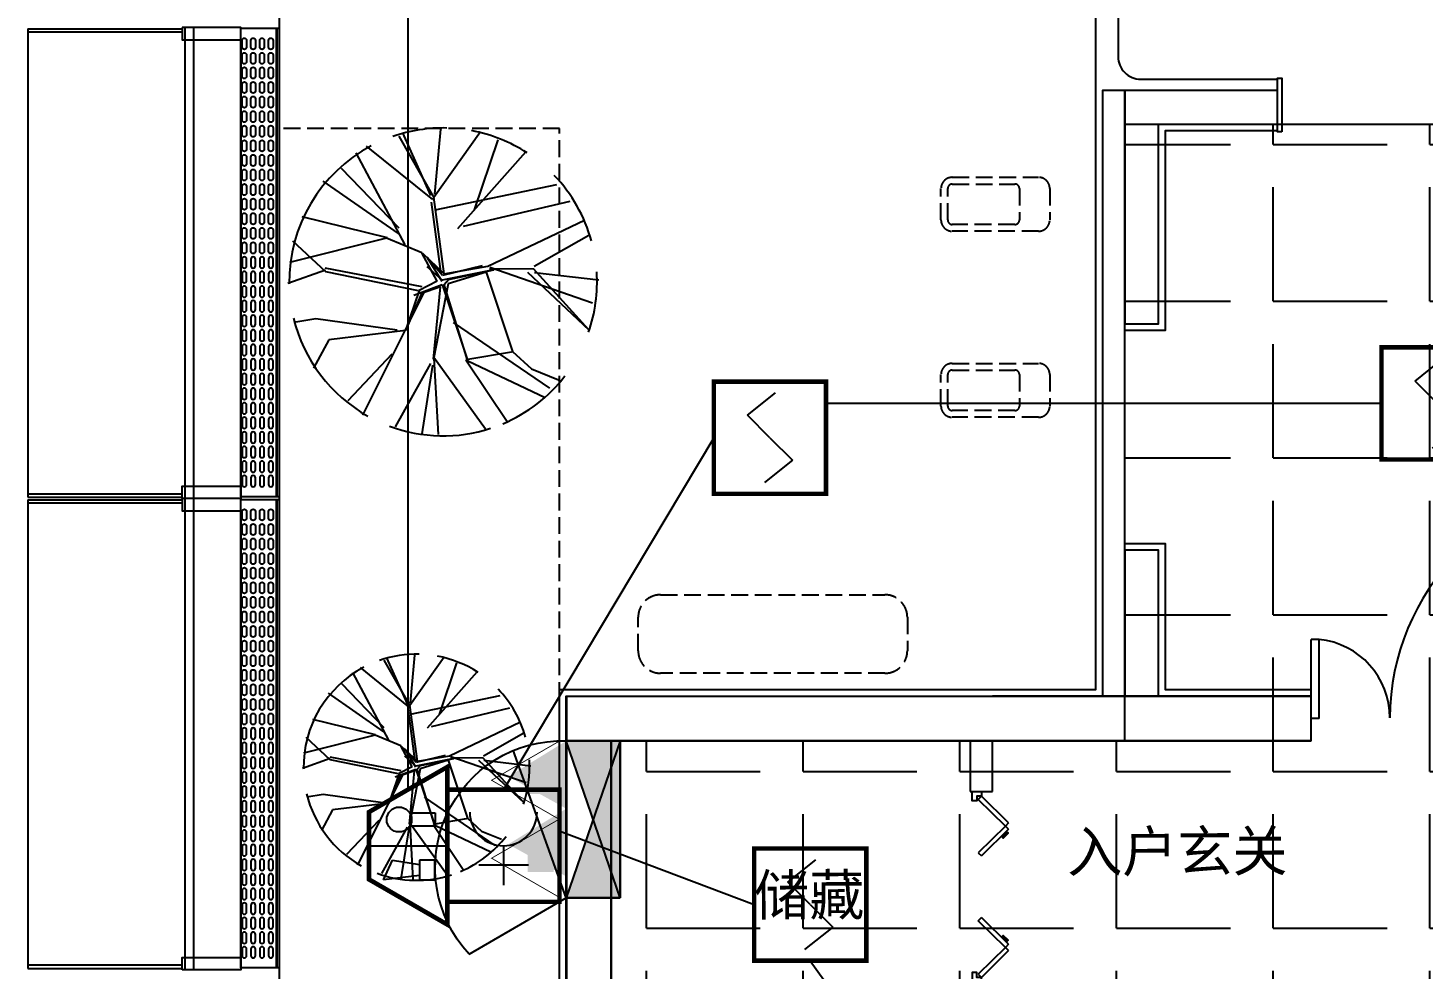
# Model space of a CAD drawing. Extents: x -284868 to 304789, y -137694 to 137894.
# Drawn here: x 189888 to 196108, y -110535 to -106340 of the extents above; entities that cross this region are included whole.
import ezdxf
from ezdxf.enums import TextEntityAlignment as Align

# ---------------------------------------------------------------- set-up
doc = ezdxf.new("R2010")
doc.units = 0
doc.linetypes.add('DASH', pattern=[0.35, 0.25, -0.1])
doc.layers.get('0').update_dxf_attribs({"linetype": 'CONTINUOUS'})
for name, color, linetype in [('0-墙', 4, 'CONTINUOUS'), ('0-底图', 251, 'CONTINUOUS'), ('0-消防栓(给排水)', 9, 'CONTINUOUS'), ('0-窗', 11, 'CONTINUOUS'), ('0-非设计区域', 251, 'CONTINUOUS'), ('E-FIRE-CIRC', 120, 'CONTINUOUS'), ('EQUIP-消防', 3, 'CONTINUOUS'), ('EQUIP_消火栓', 20, 'CONTINUOUS'), ('F-地漏', 8, 'CONTINUOUS'), ('P-完成面', 42, 'CONTINUOUS'), ('P-平面家具', 3, 'CONTINUOUS'), ('P-平面植物', 251, 'CONTINUOUS'), ('WIRE-消防电源', 2, 'TG_D'), ('灭火器', 23, 'CONTINUOUS')]:
    doc.layers.add(name, color=color, linetype=linetype)
doc.styles.add('_TCH_DYN', font='')
doc.styles.get("Standard").update_dxf_attribs({"font": 'GBENOR', "bigfont": 'GBCBIG'})
doc.styles.add('TG_LINETYPE', font='SIMPLEX', dxfattribs={"width": 0.8, "height": 3, "bigfont": 'HZTXT'})
doc.styles.get('_TCH_DYN').set_extended_font_data('SimSun')
doc.linetypes.add('TG_D', pattern='A,2,-0.3,["D",TG_LINETYPE,S=0.1,R=0,X=-0.23,Y=-0.15],0', length=2.3)

# ---------------------------------------------------------------- blocks, each defined once
blk = doc.blocks.new('2$DorLib2D$00000225')
for p, q in [((0.475, -0.0014), (0.475, 0.7521)), ((0.475, 0.7521), (0.5, 0.7521)), ((0.5, -0.0014), (0.5, 0.7521)), ((-0.5, 0), (-0.5, 0.252)), ((-0.475, 0.252), (-0.5, 0.252)), ((-0.475, 0), (-0.475, 0.252)), ((-0.475, 0), (-0.5, 0)), ((0.475, -0.0014), (0.5, -0.0014))]:
    blk.add_line(p, q)
for centre, radius, start, end in [((0.5046, -0.0019), 0.7546, 92.2493, 179.7238), ((-0.5008, 0.0026), 0.2508, 359.7899, 84.0974)]:
    blk.add_arc(centre, radius, start, end)
blk = doc.blocks.new('$DorLib2D$00000034')
for p, q in [((-0.3348, 0.1427), (-0.475, 0)), ((-0.3182, 0.1263), (-0.4584, -0.0164)), ((-0.3348, 0.1427), (-0.3182, 0.1263)), ((-0.3015, 0.1427), (-0.3182, 0.1263)), ((-0.3182, 0.1263), (-0.178, -0.0164)), ((-0.3015, 0.1427), (-0.1614, 0)), ((0.3015, 0.1427), (0.1614, 0)), ((0.3182, 0.1263), (0.178, -0.0164)), ((0.3015, 0.1427), (0.3182, 0.1263)), ((0.3348, 0.1427), (0.3182, 0.1263)), ((0.3182, 0.1263), (0.4584, -0.0164)), ((0.3348, 0.1427), (0.475, 0)), ((-0.5, -0.048), (-0.5, 0)), ((-0.4584, -0.0164), (-0.475, 0)), ((-0.178, -0.0164), (-0.1614, 0)), ((0.178, -0.0164), (0.1614, 0)), ((0.4584, -0.0164), (0.475, 0)), ((0.5, -0.048), (0.5, 0))]:
    blk.add_line(p, q)
for points in [[(-0.2899, 0.1308), (-0.2804, 0.1401), (-0.255, 0.1143), (-0.2645, 0.1049)], [(-0.2866, 0.1275), (-0.2804, 0.1335), (-0.2616, 0.1144), (-0.2678, 0.1083)], [(0.2899, 0.1308), (0.2804, 0.1401), (0.255, 0.1143), (0.2645, 0.1049)], [(0.2866, 0.1275), (0.2804, 0.1335), (0.2616, 0.1144), (0.2678, 0.1083)], [(-0.5, 0), (-0.475, 0), (-0.475, -0.023), (-0.45, -0.023), (-0.45, -0.048), (-0.5, -0.048)], [(0.5, 0), (0.475, 0), (0.475, -0.023), (0.45, -0.023), (0.45, -0.048), (0.5, -0.048)]]:
    blk.add_lwpolyline(points)
blk = doc.blocks.new('DDDDDDDGFDSG')
for p, q in [((419610.9, 11359.4), (421510.9, 11359.4)), ((419610.9, 11359.4), (419610.9, 9859.4)), ((422932, 11359.4), (421510.9, 11359.4)), ((422932, 11159.4), (422932, 11359.4)), ((419810.9, 11159.4), (421410.9, 11159.4)), ((419810.9, 11159.4), (419810.9, 9859.4)), ((421410.9, 11159.4), (421410.9, 10934.4)), ((421510.9, 10934.4), (421510.9, 11159.4)), ((421510.9, 11159.4), (422932, 11159.4)), ((421410.9, 10934.4), (421510.9, 10934.4))]:
    blk.add_line(p, q)
for name, p, xscale, yscale, zscale, rotation in [('2$DorLib2D$00000225', (423632, 11259.4), 1400, 1400, 200, 1.654673577002396e-11), ('$DorLib2D$00000034', (421460.9, 10509.4), 850.0000000000001, 850.0000000000001, 850.0000000000001, 270)]:
    blk.add_blockref(name, p, dxfattribs=dict(xscale=xscale, yscale=yscale, zscale=zscale, rotation=rotation))
at = {"style": '_TCH_DYN'}
for s, p in [('入户玄关', (422826.2, 10525.5)), ('储藏', (420939.8, 10329.8))]:
    blk.add_text(s, height=180, rotation=0.24476, dxfattribs=at).set_placement(p, align=Align.BOTTOM_RIGHT)
blk = doc.blocks.new('A$C3B8026B3')
for p, q in [((949.5, 13145), (949.5, 11155)), ((949.5, 11045), (949.5, 9055))]:
    blk.add_line(p, q)
at = {"elevation": 0}
for points in [[(0, 13194), (688, 13194), (688, 13179.5), (0, 13179.5)], [(0, 11106), (688, 11106), (688, 11120.5), (0, 11120.5)], [(0, 11094), (688, 11094), (688, 11079.5), (0, 11079.5)], [(0, 9006), (688, 9006), (688, 9020.5), (0, 9020.5)]]:
    blk.add_lwpolyline(points, dxfattribs=at)
for points in [[(0, 13194), (0, 11106)], [(700, 13200), (700, 11100)], [(737.5, 13200), (737.5, 11100)], [(0, 11094), (0, 9006)], [(700, 11100), (700, 9000)], [(737.5, 11100), (737.5, 9000)]]:
    blk.add_lwpolyline(points)
for points in [[(688, 13200), (688, 13145), (949.5, 13145), (949.5, 13200)], [(688, 11100), (688, 11155), (949.5, 11155), (949.5, 11100)], [(688, 11100), (688, 11045), (949.5, 11045), (949.5, 11100)], [(688, 9000), (688, 9055), (949.5, 9055), (949.5, 9000)]]:
    blk.add_lwpolyline(points, close=True)
blk = doc.blocks.new('LT-BLK-20221201170113', base_point=(81437.4, -6378.6))
for p, q in [((79349.4, -6218.5, 0), (81437.4, -6218.5)), ((79349.4, -6220.7, 0), (81437.4, -6220.7))]:
    blk.add_line(p, q)
blk.add_lwpolyline([(79349.4, -6208.1), (81437.4, -6208.1), (81437.4, -6378.6), (79349.4, -6378.6)], close=True)
for points in [[(79403.4, -6235), (79433.4, -6235, -1), (79433.4, -6255), (79403.4, -6255, -0.999999)], [(79403.4, -6274.4), (79433.4, -6274.4, -1), (79433.4, -6294.4), (79403.4, -6294.4, -0.999999)], [(79468.4, -6235), (79498.4, -6235, -1), (79498.4, -6255), (79468.4, -6255, -0.999999)], [(79468.4, -6274.4), (79498.4, -6274.4, -1), (79498.4, -6294.4), (79468.4, -6294.4, -0.999999)], [(79533.4, -6235), (79563.4, -6235, -1), (79563.4, -6255), (79533.4, -6255, -0.999999)], [(79533.4, -6274.4), (79563.4, -6274.4, -1), (79563.4, -6294.4), (79533.4, -6294.4, -0.999999)], [(79598.4, -6235), (79628.4, -6235, -1), (79628.4, -6255), (79598.4, -6255, -0.999999)], [(79598.4, -6274.4), (79628.4, -6274.4, -1), (79628.4, -6294.4), (79598.4, -6294.4, -0.999999)], [(79663.4, -6235), (79693.4, -6235, -1), (79693.4, -6255), (79663.4, -6255, -0.999999)], [(79663.4, -6274.4), (79693.4, -6274.4, -1), (79693.4, -6294.4), (79663.4, -6294.4, -0.999999)], [(79728.4, -6235), (79758.4, -6235, -1), (79758.4, -6255), (79728.4, -6255, -0.999999)], [(79728.4, -6274.4), (79758.4, -6274.4, -1), (79758.4, -6294.4), (79728.4, -6294.4, -0.999999)], [(79793.4, -6235), (79823.4, -6235, -1), (79823.4, -6255), (79793.4, -6255, -0.999999)], [(79793.4, -6274.4), (79823.4, -6274.4, -1), (79823.4, -6294.4), (79793.4, -6294.4, -0.999999)], [(79858.4, -6235), (79888.4, -6235, -1), (79888.4, -6255), (79858.4, -6255, -0.999999)], [(79858.4, -6274.4), (79888.4, -6274.4, -1), (79888.4, -6294.4), (79858.4, -6294.4, -0.999999)], [(79923.4, -6235), (79953.4, -6235, -1), (79953.4, -6255), (79923.4, -6255, -0.999999)], [(79923.4, -6274.4), (79953.4, -6274.4, -1), (79953.4, -6294.4), (79923.4, -6294.4, -0.999999)], [(79988.4, -6235), (80018.4, -6235, -1), (80018.4, -6255), (79988.4, -6255, -0.999999)], [(79988.4, -6274.4), (80018.4, -6274.4, -1), (80018.4, -6294.4), (79988.4, -6294.4, -0.999999)], [(80053.4, -6235), (80083.4, -6235, -1), (80083.4, -6255), (80053.4, -6255, -0.999999)], [(80053.4, -6274.4), (80083.4, -6274.4, -1), (80083.4, -6294.4), (80053.4, -6294.4, -0.999999)], [(80118.4, -6235), (80148.4, -6235, -1), (80148.4, -6255), (80118.4, -6255, -0.999999)], [(80118.4, -6274.4), (80148.4, -6274.4, -1), (80148.4, -6294.4), (80118.4, -6294.4, -0.999999)], [(80183.4, -6235), (80213.4, -6235, -1), (80213.4, -6255), (80183.4, -6255, -0.999999)], [(80183.4, -6274.4), (80213.4, -6274.4, -1), (80213.4, -6294.4), (80183.4, -6294.4, -0.999999)], [(80248.4, -6235), (80278.4, -6235, -1), (80278.4, -6255), (80248.4, -6255, -0.999999)], [(80248.4, -6274.4), (80278.4, -6274.4, -1), (80278.4, -6294.4), (80248.4, -6294.4, -0.999999)], [(80313.4, -6235), (80343.4, -6235, -1), (80343.4, -6255), (80313.4, -6255, -0.999999)], [(80313.4, -6274.4), (80343.4, -6274.4, -1), (80343.4, -6294.4), (80313.4, -6294.4, -0.999999)], [(80408.4, -6235), (80378.4, -6235, 1), (80378.4, -6255), (80408.4, -6255, 0.999999)], [(80408.4, -6274.4), (80378.4, -6274.4, 1), (80378.4, -6294.4), (80408.4, -6294.4, 0.999999)], [(80473.4, -6235), (80443.4, -6235, 1), (80443.4, -6255), (80473.4, -6255, 0.999999)], [(80473.4, -6274.4), (80443.4, -6274.4, 1), (80443.4, -6294.4), (80473.4, -6294.4, 0.999999)], [(80538.4, -6235), (80508.4, -6235, 1), (80508.4, -6255), (80538.4, -6255, 0.999999)], [(80538.4, -6274.4), (80508.4, -6274.4, 1), (80508.4, -6294.4), (80538.4, -6294.4, 0.999999)], [(80603.4, -6235), (80573.4, -6235, 1), (80573.4, -6255), (80603.4, -6255, 0.999999)], [(80603.4, -6274.4), (80573.4, -6274.4, 1), (80573.4, -6294.4), (80603.4, -6294.4, 0.999999)], [(80668.4, -6235), (80638.4, -6235, 1), (80638.4, -6255), (80668.4, -6255, 0.999999)], [(80668.4, -6274.4), (80638.4, -6274.4, 1), (80638.4, -6294.4), (80668.4, -6294.4, 0.999999)], [(80733.4, -6235), (80703.4, -6235, 1), (80703.4, -6255), (80733.4, -6255, 0.999999)], [(80733.4, -6274.4), (80703.4, -6274.4, 1), (80703.4, -6294.4), (80733.4, -6294.4, 0.999999)], [(80798.4, -6235), (80768.4, -6235, 1), (80768.4, -6255), (80798.4, -6255, 0.999999)], [(80798.4, -6274.4), (80768.4, -6274.4, 1), (80768.4, -6294.4), (80798.4, -6294.4, 0.999999)], [(80863.4, -6235), (80833.4, -6235, 1), (80833.4, -6255), (80863.4, -6255, 0.999999)], [(80863.4, -6274.4), (80833.4, -6274.4, 1), (80833.4, -6294.4), (80863.4, -6294.4, 0.999999)], [(80928.4, -6235), (80898.4, -6235, 1), (80898.4, -6255), (80928.4, -6255, 0.999999)], [(80928.4, -6274.4), (80898.4, -6274.4, 1), (80898.4, -6294.4), (80928.4, -6294.4, 0.999999)], [(80993.4, -6235), (80963.4, -6235, 1), (80963.4, -6255), (80993.4, -6255, 0.999999)], [(80993.4, -6274.4), (80963.4, -6274.4, 1), (80963.4, -6294.4), (80993.4, -6294.4, 0.999999)], [(81058.4, -6235), (81028.4, -6235, 1), (81028.4, -6255), (81058.4, -6255, 0.999999)], [(81058.4, -6274.4), (81028.4, -6274.4, 1), (81028.4, -6294.4), (81058.4, -6294.4, 0.999999)], [(81123.4, -6235), (81093.4, -6235, 1), (81093.4, -6255), (81123.4, -6255, 0.999999)], [(81123.4, -6274.4), (81093.4, -6274.4, 1), (81093.4, -6294.4), (81123.4, -6294.4, 0.999999)], [(81188.4, -6235), (81158.4, -6235, 1), (81158.4, -6255), (81188.4, -6255, 0.999999)], [(81188.4, -6274.4), (81158.4, -6274.4, 1), (81158.4, -6294.4), (81188.4, -6294.4, 0.999999)], [(81253.4, -6235), (81223.4, -6235, 1), (81223.4, -6255), (81253.4, -6255, 0.999999)], [(81253.4, -6274.4), (81223.4, -6274.4, 1), (81223.4, -6294.4), (81253.4, -6294.4, 0.999999)], [(81318.4, -6235), (81288.4, -6235, 1), (81288.4, -6255), (81318.4, -6255, 0.999999)], [(81318.4, -6274.4), (81288.4, -6274.4, 1), (81288.4, -6294.4), (81318.4, -6294.4, 0.999999)], [(81383.4, -6235), (81353.4, -6235, 1), (81353.4, -6255), (81383.4, -6255, 0.999999)], [(81383.4, -6274.4), (81353.4, -6274.4, 1), (81353.4, -6294.4), (81383.4, -6294.4, 0.999999)], [(79403.4, -6313.8), (79433.4, -6313.8, -1), (79433.4, -6333.8), (79403.4, -6333.8, -0.999999)], [(79468.4, -6313.8), (79498.4, -6313.8, -1), (79498.4, -6333.8), (79468.4, -6333.8, -0.999999)], [(79533.4, -6313.8), (79563.4, -6313.8, -1), (79563.4, -6333.8), (79533.4, -6333.8, -0.999999)], [(79598.4, -6313.8), (79628.4, -6313.8, -1), (79628.4, -6333.8), (79598.4, -6333.8, -0.999999)], [(79663.4, -6313.8), (79693.4, -6313.8, -1), (79693.4, -6333.8), (79663.4, -6333.8, -0.999999)], [(79728.4, -6313.8), (79758.4, -6313.8, -1), (79758.4, -6333.8), (79728.4, -6333.8, -0.999999)], [(79793.4, -6313.8), (79823.4, -6313.8, -1), (79823.4, -6333.8), (79793.4, -6333.8, -0.999999)], [(79858.4, -6313.8), (79888.4, -6313.8, -1), (79888.4, -6333.8), (79858.4, -6333.8, -0.999999)], [(79923.4, -6313.8), (79953.4, -6313.8, -1), (79953.4, -6333.8), (79923.4, -6333.8, -0.999999)], [(79988.4, -6313.8), (80018.4, -6313.8, -1), (80018.4, -6333.8), (79988.4, -6333.8, -0.999999)], [(80053.4, -6313.8), (80083.4, -6313.8, -1), (80083.4, -6333.8), (80053.4, -6333.8, -0.999999)], [(80118.4, -6313.8), (80148.4, -6313.8, -1), (80148.4, -6333.8), (80118.4, -6333.8, -0.999999)], [(80183.4, -6313.8), (80213.4, -6313.8, -1), (80213.4, -6333.8), (80183.4, -6333.8, -0.999999)], [(80248.4, -6313.8), (80278.4, -6313.8, -1), (80278.4, -6333.8), (80248.4, -6333.8, -0.999999)], [(80313.4, -6313.8), (80343.4, -6313.8, -1), (80343.4, -6333.8), (80313.4, -6333.8, -0.999999)], [(80408.4, -6313.8), (80378.4, -6313.8, 1), (80378.4, -6333.8), (80408.4, -6333.8, 0.999999)], [(80473.4, -6313.8), (80443.4, -6313.8, 1), (80443.4, -6333.8), (80473.4, -6333.8, 0.999999)], [(80538.4, -6313.8), (80508.4, -6313.8, 1), (80508.4, -6333.8), (80538.4, -6333.8, 0.999999)], [(80603.4, -6313.8), (80573.4, -6313.8, 1), (80573.4, -6333.8), (80603.4, -6333.8, 0.999999)], [(80668.4, -6313.8), (80638.4, -6313.8, 1), (80638.4, -6333.8), (80668.4, -6333.8, 0.999999)], [(80733.4, -6313.8), (80703.4, -6313.8, 1), (80703.4, -6333.8), (80733.4, -6333.8, 0.999999)], [(80798.4, -6313.8), (80768.4, -6313.8, 1), (80768.4, -6333.8), (80798.4, -6333.8, 0.999999)], [(80863.4, -6313.8), (80833.4, -6313.8, 1), (80833.4, -6333.8), (80863.4, -6333.8, 0.999999)], [(80928.4, -6313.8), (80898.4, -6313.8, 1), (80898.4, -6333.8), (80928.4, -6333.8, 0.999999)], [(80993.4, -6313.8), (80963.4, -6313.8, 1), (80963.4, -6333.8), (80993.4, -6333.8, 0.999999)], [(81058.4, -6313.8), (81028.4, -6313.8, 1), (81028.4, -6333.8), (81058.4, -6333.8, 0.999999)], [(81123.4, -6313.8), (81093.4, -6313.8, 1), (81093.4, -6333.8), (81123.4, -6333.8, 0.999999)], [(81188.4, -6313.8), (81158.4, -6313.8, 1), (81158.4, -6333.8), (81188.4, -6333.8, 0.999999)], [(81253.4, -6313.8), (81223.4, -6313.8, 1), (81223.4, -6333.8), (81253.4, -6333.8, 0.999999)], [(81318.4, -6313.8), (81288.4, -6313.8, 1), (81288.4, -6333.8), (81318.4, -6333.8, 0.999999)], [(81383.4, -6313.8), (81353.4, -6313.8, 1), (81353.4, -6333.8), (81383.4, -6333.8, 0.999999)], [(79403.4, -6353.1), (79433.4, -6353.1, -1), (79433.4, -6373.1), (79403.4, -6373.1, -0.999999)], [(79468.4, -6353.1), (79498.4, -6353.1, -1), (79498.4, -6373.1), (79468.4, -6373.1, -0.999999)], [(79533.4, -6353.1), (79563.4, -6353.1, -1), (79563.4, -6373.1), (79533.4, -6373.1, -0.999999)], [(79598.4, -6353.1), (79628.4, -6353.1, -1), (79628.4, -6373.1), (79598.4, -6373.1, -0.999999)], [(79663.4, -6353.1), (79693.4, -6353.1, -1), (79693.4, -6373.1), (79663.4, -6373.1, -0.999999)], [(79728.4, -6353.1), (79758.4, -6353.1, -1), (79758.4, -6373.1), (79728.4, -6373.1, -0.999999)], [(79793.4, -6353.1), (79823.4, -6353.1, -1), (79823.4, -6373.1), (79793.4, -6373.1, -0.999999)], [(79858.4, -6353.1), (79888.4, -6353.1, -1), (79888.4, -6373.1), (79858.4, -6373.1, -0.999999)], [(79923.4, -6353.1), (79953.4, -6353.1, -1), (79953.4, -6373.1), (79923.4, -6373.1, -0.999999)], [(79988.4, -6353.1), (80018.4, -6353.1, -1), (80018.4, -6373.1), (79988.4, -6373.1, -0.999999)], [(80053.4, -6353.1), (80083.4, -6353.1, -1), (80083.4, -6373.1), (80053.4, -6373.1, -0.999999)], [(80118.4, -6353.1), (80148.4, -6353.1, -1), (80148.4, -6373.1), (80118.4, -6373.1, -0.999999)], [(80183.4, -6353.1), (80213.4, -6353.1, -1), (80213.4, -6373.1), (80183.4, -6373.1, -0.999999)], [(80248.4, -6353.1), (80278.4, -6353.1, -1), (80278.4, -6373.1), (80248.4, -6373.1, -0.999999)], [(80313.4, -6353.1), (80343.4, -6353.1, -1), (80343.4, -6373.1), (80313.4, -6373.1, -0.999999)], [(80408.4, -6353.1), (80378.4, -6353.1, 1), (80378.4, -6373.1), (80408.4, -6373.1, 0.999999)], [(80473.4, -6353.1), (80443.4, -6353.1, 1), (80443.4, -6373.1), (80473.4, -6373.1, 0.999999)], [(80538.4, -6353.1), (80508.4, -6353.1, 1), (80508.4, -6373.1), (80538.4, -6373.1, 0.999999)], [(80603.4, -6353.1), (80573.4, -6353.1, 1), (80573.4, -6373.1), (80603.4, -6373.1, 0.999999)], [(80668.4, -6353.1), (80638.4, -6353.1, 1), (80638.4, -6373.1), (80668.4, -6373.1, 0.999999)], [(80733.4, -6353.1), (80703.4, -6353.1, 1), (80703.4, -6373.1), (80733.4, -6373.1, 0.999999)], [(80798.4, -6353.1), (80768.4, -6353.1, 1), (80768.4, -6373.1), (80798.4, -6373.1, 0.999999)], [(80863.4, -6353.1), (80833.4, -6353.1, 1), (80833.4, -6373.1), (80863.4, -6373.1, 0.999999)], [(80928.4, -6353.1), (80898.4, -6353.1, 1), (80898.4, -6373.1), (80928.4, -6373.1, 0.999999)], [(80993.4, -6353.1), (80963.4, -6353.1, 1), (80963.4, -6373.1), (80993.4, -6373.1, 0.999999)], [(81058.4, -6353.1), (81028.4, -6353.1, 1), (81028.4, -6373.1), (81058.4, -6373.1, 0.999999)], [(81123.4, -6353.1), (81093.4, -6353.1, 1), (81093.4, -6373.1), (81123.4, -6373.1, 0.999999)], [(81188.4, -6353.1), (81158.4, -6353.1, 1), (81158.4, -6373.1), (81188.4, -6373.1, 0.999999)], [(81253.4, -6353.1), (81223.4, -6353.1, 1), (81223.4, -6373.1), (81253.4, -6373.1, 0.999999)], [(81318.4, -6353.1), (81288.4, -6353.1, 1), (81288.4, -6373.1), (81318.4, -6373.1, 0.999999)], [(81383.4, -6353.1), (81353.4, -6353.1, 1), (81353.4, -6373.1), (81383.4, -6373.1, 0.999999)]]:
    blk.add_lwpolyline(points, format="xyb", close=True)
blk = doc.blocks.new('A$C678165FB')
blk.add_lwpolyline([(-36630.5, 17800), (-36630.5, 5300)])
at = {"rotation": 270}
for p in [(-36800.5, 9456), (-36800.5, 7356)]:
    blk.add_blockref('LT-BLK-20221201170113', p, dxfattribs=at)
blk = doc.blocks.new('A$C4E502BC3')
at = {"layer": 'P-平面家具', "linetype": 'DASH', "ltscale": 300}
blk.add_lwpolyline([(240, 435), (240, 50, -0.414214), (190, 0), (50, 0, -0.414214), (0, 50), (0, 435, -0.414214), (50, 485), (190, 485, -0.414214)], format="xyb", close=True, dxfattribs=at)
at = {"layer": 'P-平面家具', "color": 251, "linetype": 'DASH', "ltscale": 300}
blk.add_lwpolyline([(210, 329.8), (210, 50, -0.414214), (190, 30), (50, 30, -0.414214), (30, 50), (30, 329.8, -0.414214), (50, 349.8), (190, 349.8, -0.414214)], format="xyb", close=True, dxfattribs=at)
blk = doc.blocks.new('yld.studio@foxmail.com-2-220')
at = {"color": 251, "ltscale": 100}
for p, q in [((8510.1, -109877.5), (8397.2, -109679.9)), ((8501.1, -109873.4), (8409.6, -109669)), ((8511.1, -109879.5), (8664.3, -109664.1)), ((8513.9, -109870.1), (8534.1, -109657.1)), ((8643.6, -109920.9), (8721.4, -109692)), ((8417.6, -110035.7), (8256.9, -109733.9)), ((8507.4, -109887.1), (8290.8, -109712.8)), ((8589.8, -109981.6), (8812.1, -109731.5)), ((8397.2, -109980.4), (8208.1, -109785.5)), ((8394.9, -109998.4), (8148.5, -109827.1)), ((8515.1, -109920.7), (8913.5, -109837.6)), ((8545.1, -110130), (8511.1, -109879.5)), ((8535.1, -110130.3), (8503.4, -109895.4)), ((8608.5, -109974.4), (8957.6, -109892.2)), ((8358.7, -110012.5), (8079.5, -109944.3)), ((8687.6, -110105.4), (9004.3, -109954.2)), ((8356.4, -110013.7), (8038, -110093.8)), ((8471.5, -110062), (8356.4, -110013.7)), ((8839.3, -110105.6), (9019, -110003.9)), ((8157, -110123.6), (8048.7, -110023.6)), ((8521.9, -110154.8), (8471.5, -110062)), ((8545.1, -110130), (8474.7, -110063.6)), ((8472.3, -110172.8), (8155.6, -110112.1)), ((8488.6, -110076.5), (8536.7, -110154.5)), ((8539, -110135.6), (8488.6, -110076.5)), ((8538, -110151.7), (8489.4, -110108)), ((8669.6, -110104.1), (8539, -110135.6)), ((8545.1, -110130), (8687.6, -110105.4)), ((8692.8, -110112.7), (8836.9, -110114.6)), ((8694.6, -110108.9), (9030.8, -110225)), ((8155.7, -110118.3), (8032.3, -110161.7)), ((8461.2, -110185.6), (8157, -110123.6)), ((8521.9, -110154.8), (8463.3, -110184.6)), ((8707.1, -110117.1), (8538, -110151.7)), ((8544.7, -110164.9), (8559.5, -110148.7)), ((8682.6, -110125.1), (8557.8, -110163.7)), ((8559.5, -110148.7), (8707.1, -110117.1)), ((8682.6, -110125.1), (8768.3, -110384.4)), ((8818.2, -110125.1), (9019, -110313.5)), ((9019, -110313.5), (8836.9, -110114.6)), ((8840.8, -110125.9), (9051.6, -110150.2)), ((8477.1, -110193.3), (8277.6, -110592.7)), ((8463.3, -110184.6), (8417.7, -110316.4)), ((8470.5, -110194.6), (8417.7, -110316.4)), ((8445.9, -110200), (8538.1, -110165.1)), ((8532.4, -110173.4), (8470.5, -110194.6)), ((8557.8, -110163.7), (8509.5, -110410)), ((8509.5, -110410), (8532.4, -110173.4)), ((8538.1, -110165.1), (8622.5, -110416.5)), ((8622.5, -110416.5), (8544.7, -110164.9)), ((8125, -110277.7), (8052.4, -110289.4)), ((8391, -110315.4), (8125, -110277.7)), ((8574.8, -110289.9), (8890.1, -110505.1)), ((8417.7, -110316.4), (8166.6, -110346.4)), ((8166.6, -110346.4), (8117, -110438.8)), ((8771.5, -110385.9), (8615.9, -110411.9)), ((8768.3, -110384.4), (8830.5, -110442)), ((8373.7, -110393.6), (8229.8, -110545.8)), ((8500, -110423.7), (8384.7, -110630.9)), ((8507.1, -110429.3), (8471.5, -110654.4)), ((8511.4, -110403.8), (8679.8, -110638.2)), ((8511.4, -110406.1), (8525.2, -110657)), ((8615.9, -110411.9), (8752.8, -110617.3)), ((8622.3, -110415), (8875.2, -110535.6)), ((8830.5, -110442), (8919.5, -110477.1))]:
    blk.add_line(p, q, dxfattribs=at)
for start, end in [(88.6766, 109.1318), (56.9006, 79.3688), (117.8667, 180.7636), (15.425, 43.7388), (340.9435, 3.7139), (193.5797, 240.7292), (292.8624, 322.3567), (249.5801, 287.9773)]:
    blk.add_arc((8541.4, -110156.9), 504, start, end, dxfattribs=at)
blk = doc.blocks.new('A$C5B4E3DF6')
for p, q in [((0, 240), (-658.7, 476.9)), ((-700, 0), (-700, 240)), ((0, 0), (-700, 240)), ((-700, 240), (0, 240)), ((0, 240), (0, 0)), ((0, 0), (-700, 0))]:
    blk.add_line(p, q)
for points in [[(-700, 240), (-541.4, 498.1), (-398.1, 240)], [(-398.1, 240), (-239.5, 498.1), (-96.1, 240)], [(-700, 0), (-700, 240), (0, 0)]]:
    blk.add_solid(points)
blk = doc.blocks.new('$equip$00002649')
for p, q in [((-0.5, 0.5), (-0.5, -0.5)), ((0.5, 0.5), (-0.5, 0.5)), ((0.5, -0.5), (0.5, 0.5)), ((-0.2, 0.2), (0.05, 0.4)), ((0, 0), (-0.2, 0.2)), ((0, 0), (0.2, -0.2)), ((0.2, -0.2), (-0.05, -0.4)), ((-0.5, -0.5), (0.5, -0.5))]:
    blk.add_line(p, q)
at = {"const_width": 0.04}
blk.add_lwpolyline([(-0.5, 0.5), (0.5, 0.5), (0.5, -0.5), (-0.5, -0.5), (-0.5, 0.5), (0.5, 0.5)], dxfattribs=at)
for p in [(0, 0.5), (-0.5, 0), (0.5, 0), (0, -0.5)]:
    blk.add_point(p)
at = {"color": 7, "flags": 1}
for tag, height, p in [('A', 0.00002, (0, 0)), ('B', 0.4, (0.762, -0.208))]:
    blk.add_attdef(tag, text='', height=height, dxfattribs=at).set_placement(p, align=Align.MIDDLE_CENTER)
blk = doc.blocks.new('$equip$00002656')
for p, q in [((-0.5, 1), (-0.5, 0)), ((0.5, 1), (-0.5, 1)), ((0.5, 0), (0.5, 1)), ((0, 0.5), (0, 0.15)), ((-0.219, 0.331), (0.222, 0.331)), ((-0.5, 0), (0.5, 0))]:
    blk.add_line(p, q)
at = {"const_width": 0.04}
blk.add_lwpolyline([(-0.5, 1), (0.5, 1), (0.5, 0), (-0.5, 0), (-0.5, 1), (0.5, 1)], dxfattribs=at)
blk.add_arc((0, 0.8), 0.3, 180, 0)
for p in [(0, 1), (-0.5, 0.5), (0.5, 0.5), (0, 0)]:
    blk.add_point(p)
at = {"color": 7, "flags": 1}
for tag, height, p in [('B', 0.4, (0.762, 0.292)), ('A', 0.00002, (0, 0))]:
    blk.add_attdef(tag, text='', height=height, dxfattribs=at).set_placement(p, align=Align.MIDDLE_CENTER)
blk = doc.blocks.new('$equip$00002679')
for p, q in [((-0.3, 0.699), (-0.703, 0)), ((0.3, 0.699), (-0.3, 0.699)), ((0.3, 0.699), (-0.3, 0.699)), ((0, 0.699), (0, 0)), ((0.703, 0), (0.3, 0.699)), ((-0.264, 0.249), (-0.304, 0.569)), ((-0.304, 0.569), (-0.128, 0.489)), ((-0.128, 0.489), (-0.168, 0.249)), ((-0.304, 0.249), (-0.304, 0.113)), ((-0.128, 0.249), (-0.304, 0.249)), ((-0.128, 0.113), (-0.128, 0.249)), ((0.174, 0.11), (0.174, 0.338)), ((0.294, 0.338), (0.294, 0.11)), ((-0.703, 0), (0.703, 0)), ((-0.304, 0.113), (-0.128, 0.113)), ((0.294, 0.11), (0.174, 0.11))]:
    blk.add_line(p, q)
at = {"const_width": 0.04}
for points in [[(-0.299, 0.699), (0.301, 0.699), (0.703, 0), (-0.702, 0), (-0.299, 0.699), (0.301, 0.699)], [(-0.3, 0.699), (0.3, 0.699), (0.703, 0), (-0.703, 0), (-0.3, 0.699), (0.3, 0.699)]]:
    blk.add_lwpolyline(points, dxfattribs=at)
blk.add_circle((0.234, 0.43), 0.111)
for p in [(0, 0.699), (-0.501, 0.349), (0.502, 0.349), (0, 0)]:
    blk.add_point(p)
at = {"color": 7, "flags": 1}
for tag, height, p in [('B', 0.4, (0.961, 0.299)), ('A', 0.00002, (0, 0))]:
    blk.add_attdef(tag, text='', height=height, dxfattribs=at).set_placement(p, align=Align.MIDDLE_CENTER)
blk = doc.blocks.new('A$C55A223CA')
at = {"layer": '灭火器'}
for points in [[(122.8, 412.6), (122.8, 296.8), (238.6, 296.8), (238.6, 412.6)], [(470.2, 412.6), (470.2, 296.8), (586, 296.8), (586, 412.6)]]:
    blk.add_hatch(color=256, dxfattribs=at).paths.add_polyline_path(points)
at = {"layer": 'EQUIP_消火栓'}
for p, q in [((1.7, 240), (1.7, 0)), ((1.7, 0), (701.7, 240)), ((701.7, 240), (1.7, 240)), ((701.7, 0), (701.7, 240)), ((1.7, 0), (701.7, 0))]:
    blk.add_line(p, q, dxfattribs=at)
blk.add_lwpolyline([(951.7, 673), (701.7, 240)], dxfattribs=at)
at = {"layer": 'EQUIP_消火栓', "color": 250}
blk.add_arc((566.6, 259.2), 565.3, 47.06497, 181.94231, dxfattribs=at)
at = {"layer": 'EQUIP_消火栓'}
blk.add_solid([(701.7, 0), (701.7, 240), (1.7, 0)], dxfattribs=at)
at = {"layer": '灭火器', "const_width": 3.86}
for points in [[(177, 572.9), (3.3, 272), (350.7, 272), (177, 572.9)], [(524.4, 572.9), (350.7, 272), (698.1, 272), (524.4, 572.9)]]:
    blk.add_lwpolyline(points, dxfattribs=at)

msp = doc.modelspace()

# ---------------------------------------------------------------- hatches: boundary and pattern name
at = {"layer": '0-非设计区域', "ltscale": 3}
h = msp.add_hatch(dxfattribs=at)
h.set_pattern_fill('ANGLE', color=256, scale=100)
h.set_pattern_definition([(0, (-222963.06, 278012.8), (0, 698.5), [508, -190.5]), (90, (-222963.06, 278012.8), (-698.5, 4e-14), [508, -190.5])])
h.paths.add_polyline_path([(194187.8, -114718.5), (194187.8, -113518.5), (192487.8, -113518.5), (192487.8, -109518.5), (194778.5, -109518.5), (194778.5, -106768.6), (197688.7, -106769.7), (197688.9, -106368.6), (202688.9, -106373.5), (202687.8, -107818.5), (210287.8, -107818.5), (210287.8, -109518.5), (212337.8, -109518.5), (212337.8, -114118.5), (202687.8, -114118.5), (202687.8, -115968.5), (197687.8, -115968.5), (197687.8, -114718.5)])

# ---------------------------------------------------------------- linework, layer by layer
at = {"layer": '0-墙', "ltscale": 3}
for points in [[(194778.5, -106618.6), (194678.5, -106618.6), (194678.5, -109318.5), (194778.5, -109318.5)], [(194778.5, -109318.5), (194928.5, -109318.5), (194928.5, -108668.5), (194778.5, -108668.5)]]:
    msp.add_lwpolyline(points, close=True, dxfattribs=at)
for points in [[(194928.5, -106768.6), (195458.4, -106768.6), (195458.4, -106618.6), (194778.5, -106618.6), (194778.5, -107658.5), (194928.5, -107658.5), (194928.5, -106768.6)], [(192287.8, -113718.5), (192287.8, -109318.5), (195607.8, -109318.5), (195607.8, -109518.5), (192487.8, -109518.5), (192487.8, -113518.5), (192837.8, -113518.5), (192837.8, -113718.5), (192287.8, -113718.5)]]:
    msp.add_lwpolyline(points, dxfattribs=at)
at = {"layer": '0-非设计区域', "ltscale": 3}
msp.add_lwpolyline([(194187.8, -114718.5), (194187.8, -113518.5), (192487.8, -113518.5), (192487.8, -109518.5), (194778.5, -109518.5), (194778.5, -106768.6), (197688.7, -106769.7), (197688.9, -106368.6), (202688.9, -106373.5), (202687.8, -107818.5), (210287.8, -107818.5), (210287.8, -109518.5), (212337.8, -109518.5), (212337.8, -114118.5), (202687.8, -114118.5), (202687.8, -115968.5), (197687.8, -115968.5), (197687.8, -114718.5), (194187.8, -114718.5)], dxfattribs=at)
at = {"layer": 'E-FIRE-CIRC'}
for points in [[(195922.7, -108014.1), (193446, -108014.1)], [(192946, -108166.8), (192007.8, -109735.8)], [(192255.8, -109919.3), (193125.7, -110248)], [(193375.7, -110498), (194916.3, -112640.7)]]:
    msp.add_lwpolyline(points, dxfattribs=at)
at = {"layer": 'P-完成面'}
msp.add_lwpolyline([(192257.8, -112585.8), (192257.8, -109288.5), (194648.5, -109288.5), (194648.5, -106128.6, -0.414214), (194658.5, -106118.6), (194738.5, -106118.6, -0.414239), (194748.5, -106128.6), (194748.4, -106468.6, 0.414239), (194848.4, -106568.6), (195458.4, -106568.6)], format="xyb", dxfattribs=at)
msp.add_lwpolyline([(195478.4, -106803.6), (195458.4, -106803.6), (195458.4, -106563.6), (195478.4, -106563.6)], close=True, dxfattribs=at)
for points in [[(195458.4, -106798.6), (194958.5, -106798.6), (194958.5, -107688.5), (194778.5, -107688.5)], [(194778.5, -108638.5), (194958.5, -108638.5), (194958.5, -109288.5), (195607.8, -109288.5), (195607.8, -109318.5)]]:
    msp.add_lwpolyline(points, dxfattribs=at)
at = {"layer": 'P-平面家具', "linetype": 'DASH', "ltscale": 300}
msp.add_lwpolyline([(192257.8, -112585.8), (192257.8, -106788.5), (191007.8, -106788.5), (191007.8, -112585.8)], close=True, dxfattribs=at)
msp.add_lwpolyline([(192708.4, -108866.9), (193708.5, -108866.9, -0.414214), (193808.5, -108966.9), (193808.5, -109116.7, -0.414214), (193708.5, -109216.7), (192708.4, -109216.7, -0.414214), (192608.4, -109116.7), (192608.4, -108966.9, -0.414214)], format="xyb", close=True, dxfattribs=at)
at = {"layer": 'WIRE-消防电源', "ltscale": 1000}
msp.add_lwpolyline([(191583.1, -109734.9), (191583.1, -104864), (201421.4, -104864)], dxfattribs=at)

# ---------------------------------------------------------------- block references
at = {"layer": '0-底图'}
msp.add_blockref('DDDDDDDGFDSG', (-227322.5, -120677.9), dxfattribs=at)
at = {"layer": '0-消防栓(给排水)', "color": 0, "xscale": -1, "rotation": 90}
msp.add_blockref('A$C5B4E3DF6', (192527.8, -110218.5), dxfattribs=at)
at = {"layer": '0-窗'}
msp.add_blockref('A$C3B8026B3', (189887.8, -119538.5), dxfattribs=at)
at = {"layer": 'EQUIP-消防', "ltscale": 3, "xscale": 500, "yscale": 500, "zscale": 500}
for name, p in [('$equip$00002649', (196172.7, -108014.1)), ('$equip$00002649', (193196, -108166.8)), ('$equip$00002656', (192007.8, -110235.8)), ('$equip$00002649', (193375.7, -110248))]:
    msp.add_blockref(name, p, dxfattribs=at)
at = {"layer": 'EQUIP-消防', "ltscale": 3, "xscale": 500, "yscale": 500, "zscale": 500, "rotation": 89.99999999999999}
msp.add_blockref('$equip$00002679', (191757.8, -109985.8), dxfattribs=at)
at = {"layer": 'EQUIP_消火栓', "xscale": -1, "rotation": 90}
msp.add_blockref('A$C55A223CA', (192527.8, -109516.8), dxfattribs=at)
at = {"layer": 'F-地漏'}
msp.add_blockref('A$C678165FB', (227637.8, -117885.8), dxfattribs=at)
at = {"layer": 'P-平面家具', "linetype": 'DASH', "ltscale": 300, "rotation": 270}
for p in [(193958.4, -107006.2, 0), (193958.4, -107835.6, 0)]:
    msp.add_blockref('A$C4E502BC3', p, dxfattribs=at)
at = {"layer": 'P-平面植物', "xscale": 1.361334557724074, "yscale": 1.361334557724074, "zscale": 1.361334557724074}
msp.add_blockref('yld.studio@foxmail.com-2-220', (180111.2, 42488), dxfattribs=at)
at = {"layer": 'P-平面植物'}
msp.add_blockref('yld.studio@foxmail.com-2-220', (183079, 521), dxfattribs=at)

doc.saveas('drawing.dxf')
